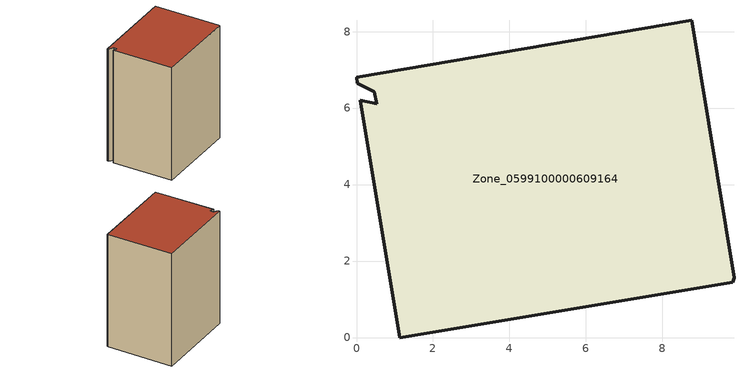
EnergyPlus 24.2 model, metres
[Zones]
Zone_0599100000609164
 floor ground (C_G): 0.1,6.2 0.52,6.12 0.47,6.43 0.03,6.65 0,6.81 8.77,8.29 9.87,1.56 9.84,1.44 1.13,0 z0
 wall outside (C_F): 1.13,0 9.84,1.44 9.87,1.56 8.77,8.29 0,6.81 0.03,6.65 0.47,6.43 0.52,6.12 0.1,6.2 1.13,0 z0:12.16
 roof outside (C_R): 0.52,6.12 0.1,6.2 1.13,0 9.84,1.44 9.87,1.56 8.77,8.29 0,6.81 0.03,6.65 0.47,6.43 z12.16
[BUILDING]
Pand.0599100000609164: North Axis=0; Terrain=City; Loads Convergence Tolerance Value=0.04; Temperature Convergence Tolerance Value=0.4; Solar Distribution=FullExterior; Maximum Number of Warmup Days=25; Minimum Number of Warmup Days=1
[Site:Location]
Rotterdam.The.Hague.AP_ZH_NLD Design_Conditions: Latitude=51.96; Longitude=4.45; Time Zone=1; Elevation=-4.5
[SITE:GROUNDTEMPERATURE:BUILDINGSURFACE]
18, 18, 18, 18, 18, 18, 18, 18, 18, 18, 18, 18
[MATERIAL] Thermal Absorptance=0.9; Solar Absorptance=0.7; Visible Absorptance=0.7
Name | Roughness | Thickness | Conductivity | Density | Specific Heat
G.TI.1946 | MediumSmooth | 0.15 | 1 | 540 | 1210
F.TI.1946 | Rough | 0.3 | 0.857143 | 1920 | 840
R.TI.1946 | MediumRough | 0.2 | 0.1 | 1500 | 1000
[CONSTRUCTION]
C_G: G.TI.1946
C_F: F.TI.1946
C_R: R.TI.1946
[ZONE]
Zone_0599100000609164: Type=1; Multiplier=1; Ceiling Height=Autocalculate; Volume=Autocalculate; Floor Area=autocalculate; Part of Total Floor Area=Yes
[ZONEINFILTRATION:DESIGNFLOWRATE]
Infil_Zone_0599100000609164: Zone or ZoneList or Space or SpaceList=Zone_0599100000609164; Schedule=AlwaysOn; Design Flow Rate Calculation Method=Flow/Area; Flow Rate per Floor Area=0.003; Constant Term Coefficient=1; Temperature Term Coefficient=0; Velocity Term Coefficient=0; Velocity Squared Term Coefficient=0
[HVACTEMPLATE:ZONE:IDEALLOADSAIRSYSTEM]
Zone_0599100000609164: Maximum Heating Supply Air Temperature=50; Minimum Cooling Supply Air Temperature=13; Maximum Heating Supply Air Humidity Ratio=0.0156; Minimum Cooling Supply Air Humidity Ratio=0.0077; Heating Limit=NoLimit; Cooling Limit=NoLimit; Dehumidification Control Type=ConstantSensibleHeatRatio; Cooling Sensible Heat Ratio=0.7; Dehumidification Setpoint=60; Humidification Control Type=None; Humidification Setpoint=30; Outdoor Air Method=None; Outdoor Air Flow Rate per Person=0.00944; Outdoor Air Flow Rate per Zone Floor Area=0; Outdoor Air Flow Rate per Zone=0; Demand Controlled Ventilation Type=None; Outdoor Air Economizer Type=NoEconomizer; Heat Recovery Type=None; Sensible Heat Recovery Effectiveness=0.7; Latent Heat Recovery Effectiveness=0.65
[ZONECONTROL:THERMOSTAT]
ThermostatControl_Zone_0599100000609164: Zone or ZoneList=Zone_0599100000609164; Control Type Schedule=DualSetpointControlType; Control 1=Thermostat_Zone_0599100000609164; Temperature Difference Between Cutout And Setpoint=0
[THERMOSTATSETPOINT:DUALSETPOINT]
Thermostat_Zone_0599100000609164: Heating Setpoint Temperature Schedule=HeatingSetpoint_Zone_0599100000609164; Cooling Setpoint Temperature Schedule=CoolingSetpoint_Zone_0599100000609164
[SCHEDULE:COMPACT]
HeatingSetpoint_Zone_0599100000609164: Through: 12/31, For: AllDays, Until: 24:00, 21
CoolingSetpoint_Zone_0599100000609164: Through: 12/31, For: AllDays, Until: 24:00, 24
DualSetpointControlType: Through: 12/31, For: AllDays, Until: 24:00, 4
AlwaysOn: Through: 12/31, For: AllDays, Until: 24:00, 1
